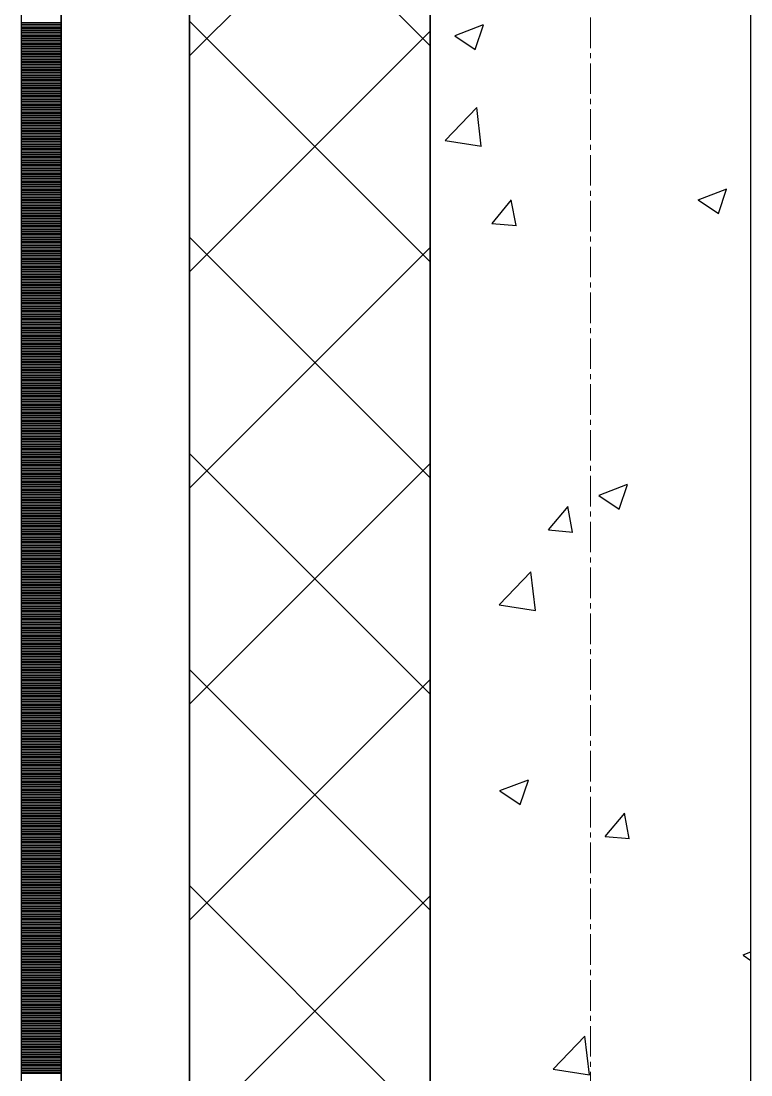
# Model space of a CAD drawing. Header units: millimetres. Extents: x -231292 to 573618, y -153144 to 564035.
# Drawn here: x 8548 to 9003, y 203202 to 203859 of the extents above; entities that cross this region are included whole.
import ezdxf

# ---------------------------------------------------------------- set-up
doc = ezdxf.new("R2010")
doc.units = ezdxf.units.MM
doc.linetypes.add('CENTER2', pattern=[28.575, 19.05, -3.175, 3.175, -3.175])
doc.layers.get('0').update_dxf_attribs({"color": 250})
for name, color, linetype, lineweight in [('АР_Стены ПЕНОблок', 250, 'Continuous', 20), ('АР_Тонкая', 250, 'Continuous', 5), ('АР_Утеплитель', 250, 'Continuous', 0), ('АР_Штриховка', 250, 'Continuous', 0), ('РД_Оси_100', 250, 'Continuous', 0)]:
    doc.layers.add(name, color=color, linetype=linetype, lineweight=lineweight)

# ---------------------------------------------------------------- blocks, each defined once
blk = doc.blocks.new('оси_рен')
at = {"layer": 'РД_Оси_100', "color": 251, "linetype": 'CENTER2', "true_color": 0x636466}
blk.add_line((1195652.916, 135558.25), (1195652.916, 223268.25), dxfattribs=at)

msp = doc.modelspace()

# ---------------------------------------------------------------- linework, layer by layer
at = {"layer": 'АР_Стены ПЕНОблок', "color": 18, "linetype": 'Continuous', "lineweight": 25, "true_color": 0x000000}
for p, q in [((8803.243, 263866.253), (8803.243, 187666.253)), ((9003.243, 187666.253), (9003.243, 263866.253))]:
    msp.add_line(p, q, dxfattribs=at)
at = {"layer": 'АР_Тонкая', "color": 18, "linetype": 'Continuous', "lineweight": 25, "true_color": 0x000000}
for p, q in [((8548.243, 263866.253), (8548.243, 187666.253)), ((8573.243, 263866.253), (8573.243, 187666.253)), ((8573.243, 187666.253), (8573.243, 263866.253)), ((8653.243, 187666.253), (8653.243, 263866.253))]:
    msp.add_line(p, q, dxfattribs=at)
at = {"layer": 'АР_Утеплитель', "color": 18, "linetype": 'Continuous', "lineweight": 25, "true_color": 0x000000}
for p, q in [((8653.243, 263866.253), (8653.243, 187666.253)), ((8803.243, 187666.253), (8803.243, 263866.253))]:
    msp.add_line(p, q, dxfattribs=at)
at = {"layer": 'АР_Штриховка', "color": 18, "linetype": 'Continuous', "lineweight": 25, "true_color": 0x000000}
for p, q in [((8803.243, 203843.526), (8653.243, 203993.526)), ((8653.243, 203837.239), (8803.243, 203987.239)), ((8548.243, 203858.002), (8573.243, 203858.002)), ((8548.243, 203857.002), (8573.243, 203857.002)), ((8803.243, 203708.822), (8653.243, 203858.822)), ((8818.781, 203849.85), (8836.566, 203856.677)), ((8831.337, 203841.139), (8836.487, 203856.488)), ((8548.243, 203856.002), (8573.243, 203856.002)), ((8548.243, 203855.002), (8573.243, 203855.002)), ((8548.243, 203854.002), (8573.243, 203854.002)), ((8548.243, 203853.002), (8573.243, 203853.002)), ((8548.243, 203852.002), (8573.243, 203852.002)), ((8548.243, 203851.002), (8573.243, 203851.002)), ((8548.243, 203850.002), (8573.243, 203850.002)), ((8653.243, 203702.535), (8803.243, 203852.535)), ((8818.696, 203849.663), (8831.33, 203841.141)), ((8548.243, 203849.002), (8573.243, 203849.002)), ((8548.243, 203848.002), (8573.243, 203848.002)), ((8548.243, 203847.002), (8573.243, 203847.002)), ((8548.243, 203846.002), (8573.243, 203846.002)), ((8548.243, 203845.002), (8573.243, 203845.002)), ((8548.243, 203844.002), (8573.243, 203844.002)), ((8548.243, 203843.002), (8573.243, 203843.002)), ((8548.243, 203842.002), (8573.243, 203842.002)), ((8548.243, 203841.002), (8573.243, 203841.002)), ((8548.243, 203840.002), (8573.243, 203840.002)), ((8548.243, 203839.002), (8573.243, 203839.002)), ((8548.243, 203838.002), (8573.243, 203838.002)), ((8548.243, 203837.002), (8573.243, 203837.002)), ((8548.243, 203836.002), (8573.243, 203836.002)), ((8548.243, 203835.002), (8573.243, 203835.002)), ((8548.243, 203834.002), (8573.243, 203834.002)), ((8548.243, 203833.002), (8573.243, 203833.002)), ((8548.243, 203832.002), (8573.243, 203832.002)), ((8548.243, 203831.002), (8573.243, 203831.002)), ((8548.243, 203830.002), (8573.243, 203830.002)), ((8548.243, 203829.002), (8573.243, 203829.002)), ((8548.243, 203828.002), (8573.243, 203828.002)), ((8548.243, 203827.002), (8573.243, 203827.002)), ((8548.243, 203826.002), (8573.243, 203826.002)), ((8548.243, 203825.002), (8573.243, 203825.002)), ((8548.243, 203824.002), (8573.243, 203824.002)), ((8548.243, 203823.002), (8573.243, 203823.002)), ((8548.243, 203822.002), (8573.243, 203822.002)), ((8548.243, 203821.002), (8573.243, 203821.002)), ((8548.243, 203820.002), (8573.243, 203820.002)), ((8548.243, 203819.002), (8573.243, 203819.002)), ((8548.243, 203818.002), (8573.243, 203818.002)), ((8548.243, 203817.002), (8573.243, 203817.002)), ((8548.243, 203816.002), (8573.243, 203816.002)), ((8548.243, 203815.002), (8573.243, 203815.002)), ((8548.243, 203814.002), (8573.243, 203814.002)), ((8548.243, 203813.002), (8573.243, 203813.002)), ((8548.243, 203812.002), (8573.243, 203812.002)), ((8548.243, 203811.002), (8573.243, 203811.002)), ((8548.243, 203810.002), (8573.243, 203810.002)), ((8548.243, 203809.002), (8573.243, 203809.002)), ((8548.243, 203808.002), (8573.243, 203808.002)), ((8548.243, 203807.002), (8573.243, 203807.002)), ((8548.243, 203806.002), (8573.243, 203806.002)), ((8548.243, 203805.002), (8573.243, 203805.002)), ((8548.243, 203804.002), (8573.243, 203804.002)), ((8812.622, 203784.463), (8832.406, 203805.082)), ((8835.175, 203780.956), (8832.369, 203805.078)), ((8548.243, 203803.002), (8573.243, 203803.002)), ((8548.243, 203802.002), (8573.243, 203802.002)), ((8548.243, 203801.002), (8573.243, 203801.002)), ((8548.243, 203800.002), (8573.243, 203800.002)), ((8548.243, 203799.002), (8573.243, 203799.002)), ((8548.243, 203798.002), (8573.243, 203798.002)), ((8548.243, 203797.002), (8573.243, 203797.002)), ((8548.243, 203796.002), (8573.243, 203796.002)), ((8548.243, 203795.002), (8573.243, 203795.002)), ((8548.243, 203794.002), (8573.243, 203794.002)), ((8548.243, 203793.002), (8573.243, 203793.002)), ((8548.243, 203792.002), (8573.243, 203792.002)), ((8548.243, 203791.002), (8573.243, 203791.002)), ((8548.243, 203790.002), (8573.243, 203790.002)), ((8548.243, 203789.002), (8573.243, 203789.002)), ((8548.243, 203788.002), (8573.243, 203788.002)), ((8548.243, 203787.002), (8573.243, 203787.002)), ((8548.243, 203786.002), (8573.243, 203786.002)), ((8548.243, 203785.002), (8573.243, 203785.002)), ((8548.243, 203784.002), (8573.243, 203784.002)), ((8812.595, 203784.521), (8835.185, 203781.017)), ((8548.243, 203783.002), (8573.243, 203783.002)), ((8548.243, 203782.002), (8573.243, 203782.002)), ((8548.243, 203781.002), (8573.243, 203781.002)), ((8548.243, 203780.002), (8573.243, 203780.002)), ((8548.243, 203779.002), (8573.243, 203779.002)), ((8548.243, 203778.002), (8573.243, 203778.002)), ((8548.243, 203777.002), (8573.243, 203777.002)), ((8548.243, 203776.002), (8573.243, 203776.002)), ((8548.243, 203775.002), (8573.243, 203775.002)), ((8548.243, 203774.002), (8573.243, 203774.002)), ((8548.243, 203773.002), (8573.243, 203773.002)), ((8548.243, 203772.002), (8573.243, 203772.002)), ((8548.243, 203771.002), (8573.243, 203771.002)), ((8548.243, 203770.002), (8573.243, 203770.002)), ((8548.243, 203769.002), (8573.243, 203769.002)), ((8548.243, 203768.002), (8573.243, 203768.002)), ((8548.243, 203767.002), (8573.243, 203767.002)), ((8548.243, 203766.002), (8573.243, 203766.002)), ((8548.243, 203765.002), (8573.243, 203765.002)), ((8548.243, 203764.002), (8573.243, 203764.002)), ((8548.243, 203763.002), (8573.243, 203763.002)), ((8548.243, 203762.002), (8573.243, 203762.002)), ((8548.243, 203761.002), (8573.243, 203761.002)), ((8548.243, 203760.002), (8573.243, 203760.002)), ((8548.243, 203759.002), (8573.243, 203759.002)), ((8548.243, 203758.002), (8573.243, 203758.002)), ((8548.243, 203757.002), (8573.243, 203757.002)), ((8548.243, 203756.002), (8573.243, 203756.002)), ((8548.243, 203755.002), (8573.243, 203755.002)), ((8548.243, 203754.002), (8573.243, 203754.002)), ((8548.243, 203753.002), (8573.243, 203753.002)), ((8548.243, 203752.002), (8573.243, 203752.002)), ((8970.395, 203747.585), (8988.18, 203754.412)), ((8982.951, 203738.874), (8988.101, 203754.223)), ((8548.243, 203751.002), (8573.243, 203751.002)), ((8548.243, 203750.002), (8573.243, 203750.002)), ((8548.243, 203749.002), (8573.243, 203749.002)), ((8548.243, 203748.002), (8573.243, 203748.002)), ((8548.243, 203747.002), (8573.243, 203747.002)), ((8548.243, 203746.002), (8573.243, 203746.002)), ((8548.243, 203745.002), (8573.243, 203745.002)), ((8841.825, 203732.794), (8854.07, 203747.388)), ((8856.792, 203731.417), (8853.855, 203747.338)), ((8970.31, 203747.398), (8982.945, 203738.876)), ((8548.243, 203744.002), (8573.243, 203744.002)), ((8548.243, 203743.002), (8573.243, 203743.002)), ((8548.243, 203742.002), (8573.243, 203742.002)), ((8548.243, 203741.002), (8573.243, 203741.002)), ((8548.243, 203740.002), (8573.243, 203740.002)), ((8548.243, 203739.002), (8573.243, 203739.002)), ((8548.243, 203738.002), (8573.243, 203738.002)), ((8548.243, 203737.002), (8573.243, 203737.002)), ((8548.243, 203736.002), (8573.243, 203736.002)), ((8548.243, 203735.002), (8573.243, 203735.002)), ((8548.243, 203734.002), (8573.243, 203734.002)), ((8548.243, 203733.002), (8573.243, 203733.002)), ((8548.243, 203732.002), (8573.243, 203732.002)), ((8841.824, 203732.785), (8857.006, 203731.456)), ((8548.243, 203731.002), (8573.243, 203731.002)), ((8548.243, 203730.002), (8573.243, 203730.002)), ((8548.243, 203729.002), (8573.243, 203729.002)), ((8548.243, 203728.002), (8573.243, 203728.002)), ((8548.243, 203727.002), (8573.243, 203727.002)), ((8548.243, 203726.002), (8573.243, 203726.002)), ((8548.243, 203725.002), (8573.243, 203725.002)), ((8548.243, 203724.002), (8573.243, 203724.002)), ((8548.243, 203723.002), (8573.243, 203723.002)), ((8548.243, 203722.002), (8573.243, 203722.002)), ((8548.243, 203721.002), (8573.243, 203721.002)), ((8548.243, 203720.002), (8573.243, 203720.002)), ((8548.243, 203719.002), (8573.243, 203719.002)), ((8803.243, 203574.118), (8653.243, 203724.118)), ((8548.243, 203718.002), (8573.243, 203718.002)), ((8548.243, 203717.002), (8573.243, 203717.002)), ((8548.243, 203716.002), (8573.243, 203716.002)), ((8548.243, 203715.002), (8573.243, 203715.002)), ((8548.243, 203714.002), (8573.243, 203714.002)), ((8548.243, 203713.002), (8573.243, 203713.002)), ((8548.243, 203712.002), (8573.243, 203712.002)), ((8653.243, 203567.831), (8803.243, 203717.831)), ((8548.243, 203711.002), (8573.243, 203711.002)), ((8548.243, 203710.002), (8573.243, 203710.002)), ((8548.243, 203709.002), (8573.243, 203709.002)), ((8548.243, 203708.002), (8573.243, 203708.002)), ((8548.243, 203707.002), (8573.243, 203707.002)), ((8548.243, 203706.002), (8573.243, 203706.002)), ((8548.243, 203705.002), (8573.243, 203705.002)), ((8548.243, 203704.002), (8573.243, 203704.002)), ((8548.243, 203703.002), (8573.243, 203703.002)), ((8548.243, 203702.002), (8573.243, 203702.002)), ((8548.243, 203701.002), (8573.243, 203701.002)), ((8548.243, 203700.002), (8573.243, 203700.002)), ((8548.243, 203699.002), (8573.243, 203699.002)), ((8548.243, 203698.002), (8573.243, 203698.002)), ((8548.243, 203697.002), (8573.243, 203697.002)), ((8548.243, 203696.002), (8573.243, 203696.002)), ((8548.243, 203695.002), (8573.243, 203695.002)), ((8548.243, 203694.002), (8573.243, 203694.002)), ((8548.243, 203693.002), (8573.243, 203693.002)), ((8548.243, 203692.002), (8573.243, 203692.002)), ((8548.243, 203691.002), (8573.243, 203691.002)), ((8548.243, 203690.002), (8573.243, 203690.002)), ((8548.243, 203689.002), (8573.243, 203689.002)), ((8548.243, 203688.002), (8573.243, 203688.002)), ((8548.243, 203687.002), (8573.243, 203687.002)), ((8548.243, 203686.002), (8573.243, 203686.002)), ((8548.243, 203685.002), (8573.243, 203685.002)), ((8548.243, 203684.002), (8573.243, 203684.002)), ((8548.243, 203683.002), (8573.243, 203683.002)), ((8548.243, 203682.002), (8573.243, 203682.002)), ((8548.243, 203681.002), (8573.243, 203681.002)), ((8548.243, 203680.002), (8573.243, 203680.002)), ((8548.243, 203679.002), (8573.243, 203679.002)), ((8548.243, 203678.002), (8573.243, 203678.002)), ((8548.243, 203677.002), (8573.243, 203677.002)), ((8548.243, 203676.002), (8573.243, 203676.002)), ((8548.243, 203675.002), (8573.243, 203675.002)), ((8548.243, 203674.002), (8573.243, 203674.002)), ((8548.243, 203673.002), (8573.243, 203673.002)), ((8548.243, 203672.002), (8573.243, 203672.002)), ((8548.243, 203671.002), (8573.243, 203671.002)), ((8548.243, 203670.002), (8573.243, 203670.002)), ((8548.243, 203669.002), (8573.243, 203669.002)), ((8548.243, 203668.002), (8573.243, 203668.002)), ((8548.243, 203667.002), (8573.243, 203667.002)), ((8548.243, 203666.002), (8573.243, 203666.002)), ((8548.243, 203665.002), (8573.243, 203665.002)), ((8548.243, 203664.002), (8573.243, 203664.002)), ((8548.243, 203663.002), (8573.243, 203663.002)), ((8548.243, 203662.002), (8573.243, 203662.002)), ((8548.243, 203661.002), (8573.243, 203661.002)), ((8548.243, 203660.002), (8573.243, 203660.002)), ((8548.243, 203659.002), (8573.243, 203659.002)), ((8548.243, 203658.002), (8573.243, 203658.002)), ((8548.243, 203657.002), (8573.243, 203657.002)), ((8548.243, 203656.002), (8573.243, 203656.002)), ((8548.243, 203655.002), (8573.243, 203655.002)), ((8548.243, 203654.002), (8573.243, 203654.002)), ((8548.243, 203653.002), (8573.243, 203653.002)), ((8548.243, 203652.002), (8573.243, 203652.002)), ((8548.243, 203651.002), (8573.243, 203651.002)), ((8548.243, 203650.002), (8573.243, 203650.002)), ((8548.243, 203649.002), (8573.243, 203649.002)), ((8548.243, 203648.002), (8573.243, 203648.002)), ((8548.243, 203647.002), (8573.243, 203647.002)), ((8548.243, 203646.002), (8573.243, 203646.002)), ((8548.243, 203645.002), (8573.243, 203645.002)), ((8548.243, 203644.002), (8573.243, 203644.002)), ((8548.243, 203643.002), (8573.243, 203643.002)), ((8548.243, 203642.002), (8573.243, 203642.002)), ((8548.243, 203641.002), (8573.243, 203641.002)), ((8548.243, 203640.002), (8573.243, 203640.002)), ((8548.243, 203639.002), (8573.243, 203639.002)), ((8548.243, 203638.002), (8573.243, 203638.002)), ((8548.243, 203637.002), (8573.243, 203637.002)), ((8548.243, 203636.002), (8573.243, 203636.002)), ((8548.243, 203635.002), (8573.243, 203635.002)), ((8548.243, 203634.002), (8573.243, 203634.002)), ((8548.243, 203633.002), (8573.243, 203633.002)), ((8548.243, 203632.002), (8573.243, 203632.002)), ((8548.243, 203631.002), (8573.243, 203631.002)), ((8548.243, 203630.002), (8573.243, 203630.002)), ((8548.243, 203629.002), (8573.243, 203629.002)), ((8548.243, 203628.002), (8573.243, 203628.002)), ((8548.243, 203627.002), (8573.243, 203627.002)), ((8548.243, 203626.002), (8573.243, 203626.002)), ((8548.243, 203625.002), (8573.243, 203625.002)), ((8548.243, 203624.002), (8573.243, 203624.002)), ((8548.243, 203623.002), (8573.243, 203623.002)), ((8548.243, 203622.002), (8573.243, 203622.002)), ((8548.243, 203621.002), (8573.243, 203621.002)), ((8548.243, 203620.002), (8573.243, 203620.002)), ((8548.243, 203619.002), (8573.243, 203619.002)), ((8548.243, 203618.002), (8573.243, 203618.002)), ((8548.243, 203617.002), (8573.243, 203617.002)), ((8548.243, 203616.002), (8573.243, 203616.002)), ((8548.243, 203615.002), (8573.243, 203615.002)), ((8548.243, 203614.002), (8573.243, 203614.002)), ((8548.243, 203613.002), (8573.243, 203613.002)), ((8548.243, 203612.002), (8573.243, 203612.002)), ((8548.243, 203611.002), (8573.243, 203611.002)), ((8548.243, 203610.002), (8573.243, 203610.002)), ((8548.243, 203609.002), (8573.243, 203609.002)), ((8548.243, 203608.002), (8573.243, 203608.002)), ((8548.243, 203607.002), (8573.243, 203607.002)), ((8548.243, 203606.002), (8573.243, 203606.002)), ((8548.243, 203605.002), (8573.243, 203605.002)), ((8548.243, 203604.002), (8573.243, 203604.002)), ((8548.243, 203603.002), (8573.243, 203603.002)), ((8548.243, 203602.002), (8573.243, 203602.002)), ((8548.243, 203601.002), (8573.243, 203601.002)), ((8548.243, 203600.002), (8573.243, 203600.002)), ((8548.243, 203599.002), (8573.243, 203599.002)), ((8548.243, 203598.002), (8573.243, 203598.002)), ((8548.243, 203597.002), (8573.243, 203597.002)), ((8548.243, 203596.002), (8573.243, 203596.002)), ((8548.243, 203595.002), (8573.243, 203595.002)), ((8548.243, 203594.002), (8573.243, 203594.002)), ((8548.243, 203593.002), (8573.243, 203593.002)), ((8548.243, 203592.002), (8573.243, 203592.002)), ((8548.243, 203591.002), (8573.243, 203591.002)), ((8548.243, 203590.002), (8573.243, 203590.002)), ((8548.243, 203589.002), (8573.243, 203589.002)), ((8548.243, 203588.002), (8573.243, 203588.002)), ((8548.243, 203587.002), (8573.243, 203587.002)), ((8803.243, 203439.414), (8653.243, 203589.414)), ((8548.243, 203586.002), (8573.243, 203586.002)), ((8548.243, 203585.002), (8573.243, 203585.002)), ((8548.243, 203584.002), (8573.243, 203584.002)), ((8548.243, 203583.002), (8573.243, 203583.002)), ((8548.243, 203582.002), (8573.243, 203582.002)), ((8548.243, 203581.002), (8573.243, 203581.002)), ((8653.243, 203433.127), (8803.243, 203583.127)), ((8548.243, 203580.002), (8573.243, 203580.002)), ((8548.243, 203579.002), (8573.243, 203579.002)), ((8548.243, 203578.002), (8573.243, 203578.002)), ((8548.243, 203577.002), (8573.243, 203577.002)), ((8548.243, 203576.002), (8573.243, 203576.002)), ((8548.243, 203575.002), (8573.243, 203575.002)), ((8548.243, 203574.002), (8573.243, 203574.002)), ((8548.243, 203573.002), (8573.243, 203573.002)), ((8548.243, 203572.002), (8573.243, 203572.002)), ((8548.243, 203571.002), (8573.243, 203571.002)), ((8548.243, 203570.002), (8573.243, 203570.002)), ((8548.243, 203569.002), (8573.243, 203569.002)), ((8548.243, 203568.002), (8573.243, 203568.002)), ((8908.593, 203563.397), (8926.378, 203570.224)), ((8921.149, 203554.686), (8926.299, 203570.035)), ((8548.243, 203567.002), (8573.243, 203567.002)), ((8548.243, 203566.002), (8573.243, 203566.002)), ((8548.243, 203565.002), (8573.243, 203565.002)), ((8548.243, 203564.002), (8573.243, 203564.002)), ((8548.243, 203563.002), (8573.243, 203563.002)), ((8548.243, 203562.002), (8573.243, 203562.002)), ((8548.243, 203561.002), (8573.243, 203561.002)), ((8908.508, 203563.21), (8921.143, 203554.688)), ((8548.243, 203560.002), (8573.243, 203560.002)), ((8548.243, 203559.002), (8573.243, 203559.002)), ((8548.243, 203558.002), (8573.243, 203558.002)), ((8548.243, 203557.002), (8573.243, 203557.002)), ((8548.243, 203556.002), (8573.243, 203556.002)), ((8548.243, 203555.002), (8573.243, 203555.002)), ((8877.068, 203541.738), (8889.313, 203556.331)), ((8892.035, 203540.36), (8889.098, 203556.281)), ((8548.243, 203554.002), (8573.243, 203554.002)), ((8548.243, 203553.002), (8573.243, 203553.002)), ((8548.243, 203552.002), (8573.243, 203552.002)), ((8548.243, 203551.002), (8573.243, 203551.002)), ((8548.243, 203550.002), (8573.243, 203550.002)), ((8548.243, 203549.002), (8573.243, 203549.002)), ((8548.243, 203548.002), (8573.243, 203548.002)), ((8548.243, 203547.002), (8573.243, 203547.002)), ((8548.243, 203546.002), (8573.243, 203546.002)), ((8548.243, 203545.002), (8573.243, 203545.002)), ((8548.243, 203544.002), (8573.243, 203544.002)), ((8548.243, 203543.002), (8573.243, 203543.002)), ((8548.243, 203542.002), (8573.243, 203542.002)), ((8548.243, 203541.002), (8573.243, 203541.002)), ((8877.067, 203541.728), (8892.249, 203540.399)), ((8548.243, 203540.002), (8573.243, 203540.002)), ((8548.243, 203539.002), (8573.243, 203539.002)), ((8548.243, 203538.002), (8573.243, 203538.002)), ((8548.243, 203537.002), (8573.243, 203537.002)), ((8548.243, 203536.002), (8573.243, 203536.002)), ((8548.243, 203535.002), (8573.243, 203535.002)), ((8548.243, 203534.002), (8573.243, 203534.002)), ((8548.243, 203533.002), (8573.243, 203533.002)), ((8548.243, 203532.002), (8573.243, 203532.002)), ((8548.243, 203531.002), (8573.243, 203531.002)), ((8548.243, 203530.002), (8573.243, 203530.002)), ((8548.243, 203529.002), (8573.243, 203529.002)), ((8548.243, 203528.002), (8573.243, 203528.002)), ((8548.243, 203527.002), (8573.243, 203527.002)), ((8548.243, 203526.002), (8573.243, 203526.002)), ((8548.243, 203525.002), (8573.243, 203525.002)), ((8548.243, 203524.002), (8573.243, 203524.002)), ((8548.243, 203523.002), (8573.243, 203523.002)), ((8548.243, 203522.002), (8573.243, 203522.002)), ((8548.243, 203521.002), (8573.243, 203521.002)), ((8548.243, 203520.002), (8573.243, 203520.002)), ((8548.243, 203519.002), (8573.243, 203519.002)), ((8548.243, 203518.002), (8573.243, 203518.002)), ((8548.243, 203517.002), (8573.243, 203517.002)), ((8548.243, 203516.002), (8573.243, 203516.002)), ((8548.243, 203515.002), (8573.243, 203515.002)), ((8846.297, 203494.995), (8866.08, 203515.614)), ((8868.85, 203491.487), (8866.044, 203515.61)), ((8548.243, 203514.002), (8573.243, 203514.002)), ((8548.243, 203513.002), (8573.243, 203513.002)), ((8548.243, 203512.002), (8573.243, 203512.002)), ((8548.243, 203511.002), (8573.243, 203511.002)), ((8548.243, 203510.002), (8573.243, 203510.002)), ((8548.243, 203509.002), (8573.243, 203509.002)), ((8548.243, 203508.002), (8573.243, 203508.002)), ((8548.243, 203507.002), (8573.243, 203507.002)), ((8548.243, 203506.002), (8573.243, 203506.002)), ((8548.243, 203505.002), (8573.243, 203505.002)), ((8548.243, 203504.002), (8573.243, 203504.002)), ((8548.243, 203503.002), (8573.243, 203503.002)), ((8548.243, 203502.002), (8573.243, 203502.002)), ((8548.243, 203501.002), (8573.243, 203501.002)), ((8548.243, 203500.002), (8573.243, 203500.002)), ((8548.243, 203499.002), (8573.243, 203499.002)), ((8548.243, 203498.002), (8573.243, 203498.002)), ((8548.243, 203497.002), (8573.243, 203497.002)), ((8548.243, 203496.002), (8573.243, 203496.002)), ((8548.243, 203495.002), (8573.243, 203495.002)), ((8846.27, 203495.053), (8868.859, 203491.549)), ((8548.243, 203494.002), (8573.243, 203494.002)), ((8548.243, 203493.002), (8573.243, 203493.002)), ((8548.243, 203492.002), (8573.243, 203492.002)), ((8548.243, 203491.002), (8573.243, 203491.002)), ((8548.243, 203490.002), (8573.243, 203490.002)), ((8548.243, 203489.002), (8573.243, 203489.002)), ((8548.243, 203488.002), (8573.243, 203488.002)), ((8548.243, 203487.002), (8573.243, 203487.002)), ((8548.243, 203486.002), (8573.243, 203486.002)), ((8548.243, 203485.002), (8573.243, 203485.002)), ((8548.243, 203484.002), (8573.243, 203484.002)), ((8548.243, 203483.002), (8573.243, 203483.002)), ((8548.243, 203482.002), (8573.243, 203482.002)), ((8548.243, 203481.002), (8573.243, 203481.002)), ((8548.243, 203480.002), (8573.243, 203480.002)), ((8548.243, 203479.002), (8573.243, 203479.002)), ((8548.243, 203478.002), (8573.243, 203478.002)), ((8548.243, 203477.002), (8573.243, 203477.002)), ((8548.243, 203476.002), (8573.243, 203476.002)), ((8548.243, 203475.002), (8573.243, 203475.002)), ((8548.243, 203474.002), (8573.243, 203474.002)), ((8548.243, 203473.002), (8573.243, 203473.002)), ((8548.243, 203472.002), (8573.243, 203472.002)), ((8548.243, 203471.002), (8573.243, 203471.002)), ((8548.243, 203470.002), (8573.243, 203470.002)), ((8548.243, 203469.002), (8573.243, 203469.002)), ((8548.243, 203468.002), (8573.243, 203468.002)), ((8548.243, 203467.002), (8573.243, 203467.002)), ((8548.243, 203466.002), (8573.243, 203466.002)), ((8548.243, 203465.002), (8573.243, 203465.002)), ((8548.243, 203464.002), (8573.243, 203464.002)), ((8548.243, 203463.002), (8573.243, 203463.002)), ((8548.243, 203462.002), (8573.243, 203462.002)), ((8548.243, 203461.002), (8573.243, 203461.002)), ((8548.243, 203460.002), (8573.243, 203460.002)), ((8548.243, 203459.002), (8573.243, 203459.002)), ((8548.243, 203458.002), (8573.243, 203458.002)), ((8548.243, 203457.002), (8573.243, 203457.002)), ((8548.243, 203456.002), (8573.243, 203456.002)), ((8548.243, 203455.002), (8573.243, 203455.002)), ((8548.243, 203454.002), (8573.243, 203454.002)), ((8548.243, 203453.002), (8573.243, 203453.002)), ((8548.243, 203452.002), (8573.243, 203452.002)), ((8548.243, 203451.002), (8573.243, 203451.002)), ((8548.243, 203450.002), (8573.243, 203450.002)), ((8548.243, 203449.002), (8573.243, 203449.002)), ((8803.243, 203304.71), (8653.243, 203454.71)), ((8548.243, 203448.002), (8573.243, 203448.002)), ((8548.243, 203447.002), (8573.243, 203447.002)), ((8548.243, 203446.002), (8573.243, 203446.002)), ((8548.243, 203445.002), (8573.243, 203445.002)), ((8548.243, 203444.002), (8573.243, 203444.002)), ((8548.243, 203443.002), (8573.243, 203443.002)), ((8653.243, 203298.423), (8803.243, 203448.423)), ((8548.243, 203442.002), (8573.243, 203442.002)), ((8548.243, 203441.002), (8573.243, 203441.002)), ((8548.243, 203440.002), (8573.243, 203440.002)), ((8548.243, 203439.002), (8573.243, 203439.002)), ((8548.243, 203438.002), (8573.243, 203438.002)), ((8548.243, 203437.002), (8573.243, 203437.002)), ((8548.243, 203436.002), (8573.243, 203436.002)), ((8548.243, 203435.002), (8573.243, 203435.002)), ((8548.243, 203434.002), (8573.243, 203434.002)), ((8548.243, 203433.002), (8573.243, 203433.002)), ((8548.243, 203432.002), (8573.243, 203432.002)), ((8548.243, 203431.002), (8573.243, 203431.002)), ((8548.243, 203430.002), (8573.243, 203430.002)), ((8548.243, 203429.002), (8573.243, 203429.002)), ((8548.243, 203428.002), (8573.243, 203428.002)), ((8548.243, 203427.002), (8573.243, 203427.002)), ((8548.243, 203426.002), (8573.243, 203426.002)), ((8548.243, 203425.002), (8573.243, 203425.002)), ((8548.243, 203424.002), (8573.243, 203424.002)), ((8548.243, 203423.002), (8573.243, 203423.002)), ((8548.243, 203422.002), (8573.243, 203422.002)), ((8548.243, 203421.002), (8573.243, 203421.002)), ((8548.243, 203420.002), (8573.243, 203420.002)), ((8548.243, 203419.002), (8573.243, 203419.002)), ((8548.243, 203418.002), (8573.243, 203418.002)), ((8548.243, 203417.002), (8573.243, 203417.002)), ((8548.243, 203416.002), (8573.243, 203416.002)), ((8548.243, 203415.002), (8573.243, 203415.002)), ((8548.243, 203414.002), (8573.243, 203414.002)), ((8548.243, 203413.002), (8573.243, 203413.002)), ((8548.243, 203412.002), (8573.243, 203412.002)), ((8548.243, 203411.002), (8573.243, 203411.002)), ((8548.243, 203410.002), (8573.243, 203410.002)), ((8548.243, 203409.002), (8573.243, 203409.002)), ((8548.243, 203408.002), (8573.243, 203408.002)), ((8548.243, 203407.002), (8573.243, 203407.002)), ((8548.243, 203406.002), (8573.243, 203406.002)), ((8548.243, 203405.002), (8573.243, 203405.002)), ((8548.243, 203404.002), (8573.243, 203404.002)), ((8548.243, 203403.002), (8573.243, 203403.002)), ((8548.243, 203402.002), (8573.243, 203402.002)), ((8548.243, 203401.002), (8573.243, 203401.002)), ((8548.243, 203400.002), (8573.243, 203400.002)), ((8548.243, 203399.002), (8573.243, 203399.002)), ((8548.243, 203398.002), (8573.243, 203398.002)), ((8548.243, 203397.002), (8573.243, 203397.002)), ((8548.243, 203396.002), (8573.243, 203396.002)), ((8548.243, 203395.002), (8573.243, 203395.002)), ((8548.243, 203394.002), (8573.243, 203394.002)), ((8548.243, 203393.002), (8573.243, 203393.002)), ((8548.243, 203392.002), (8573.243, 203392.002)), ((8548.243, 203391.002), (8573.243, 203391.002)), ((8548.243, 203390.002), (8573.243, 203390.002)), ((8548.243, 203389.002), (8573.243, 203389.002)), ((8548.243, 203388.002), (8573.243, 203388.002)), ((8548.243, 203387.002), (8573.243, 203387.002)), ((8548.243, 203386.002), (8573.243, 203386.002)), ((8548.243, 203385.002), (8573.243, 203385.002)), ((8548.243, 203384.002), (8573.243, 203384.002)), ((8846.791, 203379.209), (8864.576, 203386.036)), ((8859.347, 203370.498), (8864.497, 203385.847)), ((8548.243, 203383.002), (8573.243, 203383.002)), ((8548.243, 203382.002), (8573.243, 203382.002)), ((8548.243, 203381.002), (8573.243, 203381.002)), ((8548.243, 203380.002), (8573.243, 203380.002)), ((8548.243, 203379.002), (8573.243, 203379.002)), ((8548.243, 203378.002), (8573.243, 203378.002)), ((8548.243, 203377.002), (8573.243, 203377.002)), ((8846.706, 203379.022), (8859.341, 203370.5)), ((8548.243, 203376.002), (8573.243, 203376.002)), ((8548.243, 203375.002), (8573.243, 203375.002)), ((8548.243, 203374.002), (8573.243, 203374.002)), ((8548.243, 203373.002), (8573.243, 203373.002)), ((8548.243, 203372.002), (8573.243, 203372.002)), ((8548.243, 203371.002), (8573.243, 203371.002)), ((8548.243, 203370.002), (8573.243, 203370.002)), ((8548.243, 203369.002), (8573.243, 203369.002)), ((8548.243, 203368.002), (8573.243, 203368.002)), ((8548.243, 203367.002), (8573.243, 203367.002)), ((8548.243, 203366.002), (8573.243, 203366.002)), ((8548.243, 203365.002), (8573.243, 203365.002)), ((8548.243, 203364.002), (8573.243, 203364.002)), ((8912.312, 203350.681), (8924.557, 203365.274)), ((8927.277, 203349.303), (8924.341, 203365.224)), ((8548.243, 203363.002), (8573.243, 203363.002)), ((8548.243, 203362.002), (8573.243, 203362.002)), ((8548.243, 203361.002), (8573.243, 203361.002)), ((8548.243, 203360.002), (8573.243, 203360.002)), ((8548.243, 203359.002), (8573.243, 203359.002)), ((8548.243, 203358.002), (8573.243, 203358.002)), ((8548.243, 203357.002), (8573.243, 203357.002)), ((8548.243, 203356.002), (8573.243, 203356.002)), ((8548.243, 203355.002), (8573.243, 203355.002)), ((8548.243, 203354.002), (8573.243, 203354.002)), ((8548.243, 203353.002), (8573.243, 203353.002)), ((8548.243, 203352.002), (8573.243, 203352.002)), ((8548.243, 203351.002), (8573.243, 203351.002)), ((8912.311, 203350.671), (8927.493, 203349.343)), ((8548.243, 203350.002), (8573.243, 203350.002)), ((8548.243, 203349.002), (8573.243, 203349.002)), ((8548.243, 203348.002), (8573.243, 203348.002)), ((8548.243, 203347.002), (8573.243, 203347.002)), ((8548.243, 203346.002), (8573.243, 203346.002)), ((8548.243, 203345.002), (8573.243, 203345.002)), ((8548.243, 203344.002), (8573.243, 203344.002)), ((8548.243, 203343.002), (8573.243, 203343.002)), ((8548.243, 203342.002), (8573.243, 203342.002)), ((8548.243, 203341.002), (8573.243, 203341.002)), ((8548.243, 203340.002), (8573.243, 203340.002)), ((8548.243, 203339.002), (8573.243, 203339.002)), ((8548.243, 203338.002), (8573.243, 203338.002)), ((8548.243, 203337.002), (8573.243, 203337.002)), ((8548.243, 203336.002), (8573.243, 203336.002)), ((8548.243, 203335.002), (8573.243, 203335.002)), ((8548.243, 203334.002), (8573.243, 203334.002)), ((8548.243, 203333.002), (8573.243, 203333.002)), ((8548.243, 203332.002), (8573.243, 203332.002)), ((8548.243, 203331.002), (8573.243, 203331.002)), ((8548.243, 203330.002), (8573.243, 203330.002)), ((8548.243, 203329.002), (8573.243, 203329.002)), ((8548.243, 203328.002), (8573.243, 203328.002)), ((8548.243, 203327.002), (8573.243, 203327.002)), ((8548.243, 203326.002), (8573.243, 203326.002)), ((8548.243, 203325.002), (8573.243, 203325.002)), ((8548.243, 203324.002), (8573.243, 203324.002)), ((8548.243, 203323.002), (8573.243, 203323.002)), ((8548.243, 203322.002), (8573.243, 203322.002)), ((8548.243, 203321.002), (8573.243, 203321.002)), ((8548.243, 203320.002), (8573.243, 203320.002)), ((8548.243, 203319.002), (8573.243, 203319.002)), ((8548.243, 203318.002), (8573.243, 203318.002)), ((8803.243, 203170.006), (8653.243, 203320.006)), ((8548.243, 203317.002), (8573.243, 203317.002)), ((8548.243, 203316.002), (8573.243, 203316.002)), ((8548.243, 203315.002), (8573.243, 203315.002)), ((8548.243, 203314.002), (8573.243, 203314.002)), ((8548.243, 203313.002), (8573.243, 203313.002)), ((8548.243, 203312.002), (8573.243, 203312.002)), ((8548.243, 203311.002), (8573.243, 203311.002)), ((8653.243, 203163.719), (8803.243, 203313.719)), ((8548.243, 203310.002), (8573.243, 203310.002)), ((8548.243, 203309.002), (8573.243, 203309.002)), ((8548.243, 203308.002), (8573.243, 203308.002)), ((8548.243, 203307.002), (8573.243, 203307.002)), ((8548.243, 203306.002), (8573.243, 203306.002)), ((8548.243, 203305.002), (8573.243, 203305.002)), ((8548.243, 203304.002), (8573.243, 203304.002)), ((8548.243, 203303.002), (8573.243, 203303.002)), ((8548.243, 203302.002), (8573.243, 203302.002)), ((8548.243, 203301.002), (8573.243, 203301.002)), ((8548.243, 203300.002), (8573.243, 203300.002)), ((8548.243, 203299.002), (8573.243, 203299.002)), ((8548.243, 203298.002), (8573.243, 203298.002)), ((8548.243, 203297.002), (8573.243, 203297.002)), ((8548.243, 203296.002), (8573.243, 203296.002)), ((8548.243, 203295.002), (8573.243, 203295.002)), ((8548.243, 203294.002), (8573.243, 203294.002)), ((8548.243, 203293.002), (8573.243, 203293.002)), ((8548.243, 203292.002), (8573.243, 203292.002)), ((8548.243, 203291.002), (8573.243, 203291.002)), ((8548.243, 203290.002), (8573.243, 203290.002)), ((8548.243, 203289.002), (8573.243, 203289.002)), ((8548.243, 203288.002), (8573.243, 203288.002)), ((8548.243, 203287.002), (8573.243, 203287.002)), ((8548.243, 203286.002), (8573.243, 203286.002)), ((8548.243, 203285.002), (8573.243, 203285.002)), ((8548.243, 203284.002), (8573.243, 203284.002)), ((8548.243, 203283.002), (8573.243, 203283.002)), ((8548.243, 203282.002), (8573.243, 203282.002)), ((8548.243, 203281.002), (8573.243, 203281.002)), ((8548.243, 203280.002), (8573.243, 203280.002)), ((8548.243, 203279.002), (8573.243, 203279.002)), ((8998.405, 203276.944), (9003.243, 203278.801)), ((8548.243, 203278.002), (8573.243, 203278.002)), ((8548.243, 203277.002), (8573.243, 203277.002)), ((8548.243, 203276.002), (8573.243, 203276.002)), ((8548.243, 203275.002), (8573.243, 203275.002)), ((8548.243, 203274.002), (8573.243, 203274.002)), ((8548.243, 203273.002), (8573.243, 203273.002)), ((8548.243, 203272.002), (8573.243, 203272.002)), ((8998.321, 203276.757), (9003.243, 203273.436)), ((8548.243, 203271.002), (8573.243, 203271.002)), ((8548.243, 203270.002), (8573.243, 203270.002)), ((8548.243, 203269.002), (8573.243, 203269.002)), ((8548.243, 203268.002), (8573.243, 203268.002)), ((8548.243, 203267.002), (8573.243, 203267.002)), ((8548.243, 203266.002), (8573.243, 203266.002)), ((8548.243, 203265.002), (8573.243, 203265.002)), ((8548.243, 203264.002), (8573.243, 203264.002)), ((8548.243, 203263.002), (8573.243, 203263.002)), ((8548.243, 203262.002), (8573.243, 203262.002)), ((8548.243, 203261.002), (8573.243, 203261.002)), ((8548.243, 203260.002), (8573.243, 203260.002)), ((8548.243, 203259.002), (8573.243, 203259.002)), ((8548.243, 203258.002), (8573.243, 203258.002)), ((8548.243, 203257.002), (8573.243, 203257.002)), ((8548.243, 203256.002), (8573.243, 203256.002)), ((8548.243, 203255.002), (8573.243, 203255.002)), ((8548.243, 203254.002), (8573.243, 203254.002)), ((8548.243, 203253.002), (8573.243, 203253.002)), ((8548.243, 203252.002), (8573.243, 203252.002)), ((8548.243, 203251.002), (8573.243, 203251.002)), ((8548.243, 203250.002), (8573.243, 203250.002)), ((8548.243, 203249.002), (8573.243, 203249.002)), ((8548.243, 203248.002), (8573.243, 203248.002)), ((8548.243, 203247.002), (8573.243, 203247.002)), ((8548.243, 203246.002), (8573.243, 203246.002)), ((8548.243, 203245.002), (8573.243, 203245.002)), ((8548.243, 203244.002), (8573.243, 203244.002)), ((8548.243, 203243.002), (8573.243, 203243.002)), ((8548.243, 203242.002), (8573.243, 203242.002)), ((8548.243, 203241.002), (8573.243, 203241.002)), ((8548.243, 203240.002), (8573.243, 203240.002)), ((8548.243, 203239.002), (8573.243, 203239.002)), ((8548.243, 203238.002), (8573.243, 203238.002)), ((8548.243, 203237.002), (8573.243, 203237.002)), ((8548.243, 203236.002), (8573.243, 203236.002)), ((8548.243, 203235.002), (8573.243, 203235.002)), ((8548.243, 203234.002), (8573.243, 203234.002)), ((8548.243, 203233.002), (8573.243, 203233.002)), ((8548.243, 203232.002), (8573.243, 203232.002)), ((8548.243, 203231.002), (8573.243, 203231.002)), ((8548.243, 203230.002), (8573.243, 203230.002)), ((8548.243, 203229.002), (8573.243, 203229.002)), ((8548.243, 203228.002), (8573.243, 203228.002)), ((8548.243, 203227.002), (8573.243, 203227.002)), ((8548.243, 203226.002), (8573.243, 203226.002)), ((8879.972, 203205.527), (8899.755, 203226.145)), ((8902.525, 203202.019), (8899.718, 203226.141)), ((8548.243, 203225.002), (8573.243, 203225.002)), ((8548.243, 203224.002), (8573.243, 203224.002)), ((8548.243, 203223.002), (8573.243, 203223.002)), ((8548.243, 203222.002), (8573.243, 203222.002)), ((8548.243, 203221.002), (8573.243, 203221.002)), ((8548.243, 203220.002), (8573.243, 203220.002)), ((8548.243, 203219.002), (8573.243, 203219.002)), ((8548.243, 203218.002), (8573.243, 203218.002)), ((8548.243, 203217.002), (8573.243, 203217.002)), ((8548.243, 203216.002), (8573.243, 203216.002)), ((8548.243, 203215.002), (8573.243, 203215.002)), ((8548.243, 203214.002), (8573.243, 203214.002)), ((8548.243, 203213.002), (8573.243, 203213.002)), ((8548.243, 203212.002), (8573.243, 203212.002)), ((8548.243, 203211.002), (8573.243, 203211.002)), ((8548.243, 203210.002), (8573.243, 203210.002)), ((8548.243, 203209.002), (8573.243, 203209.002)), ((8548.243, 203208.002), (8573.243, 203208.002)), ((8548.243, 203207.002), (8573.243, 203207.002)), ((8548.243, 203206.002), (8573.243, 203206.002)), ((8548.243, 203205.002), (8573.243, 203205.002)), ((8548.243, 203204.002), (8573.243, 203204.002)), ((8548.243, 203203.002), (8573.243, 203203.002)), ((8879.944, 203205.585), (8902.534, 203202.081))]:
    msp.add_line(p, q, dxfattribs=at)

# ---------------------------------------------------------------- block references
at = {"rotation": 359.999868838025}
msp.add_blockref('оси_рен', (-1186750.035, 50655.808), dxfattribs=at)

doc.saveas('drawing.dxf')
